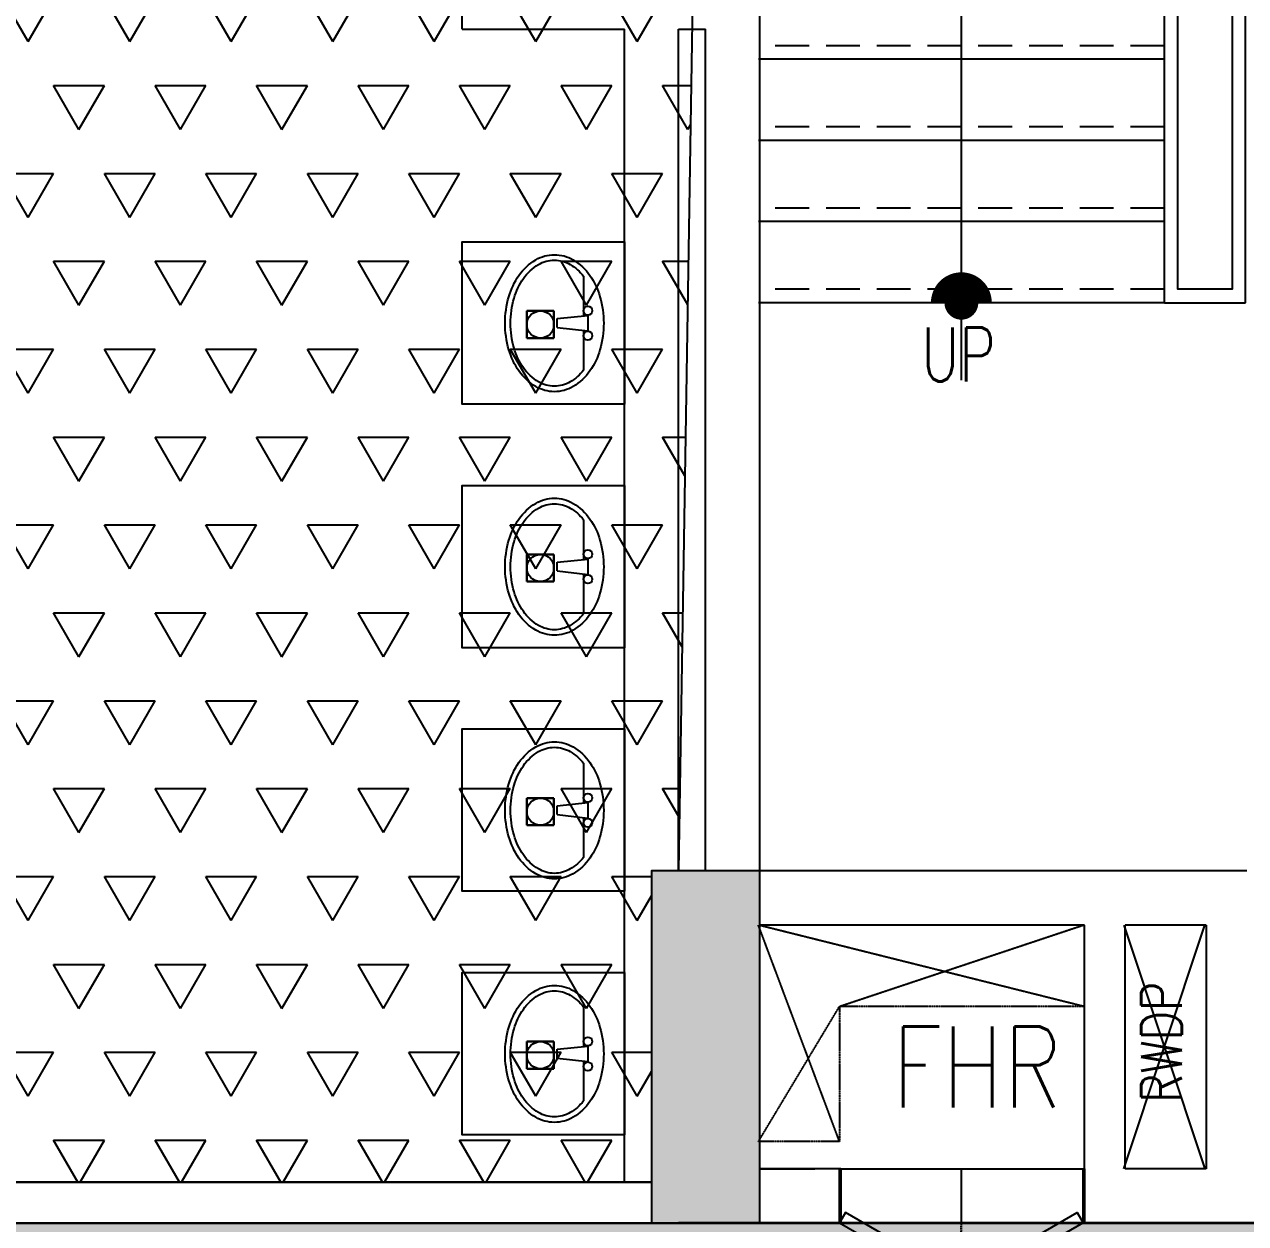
# Model space of a CAD drawing. Header units: millimetres. Extents: x 4688743 to 4806056, y -3017657 to -2960297.
# Drawn here: x 4745236 to 4749748, y -2975267 to -2970836 of the extents above; entities that cross this region are included whole.
import ezdxf

# ---------------------------------------------------------------- set-up
doc = ezdxf.new("R2010")
doc.units = ezdxf.units.MM
doc.header["$MEASUREMENT"] = 0
for name, pattern in [('ACAD_ISO03W100', [30, 12, -18]), ('CONTINU', [0]), ('HIDDEN', [0.375, 0.25, -0.125])]:
    doc.linetypes.add(name, pattern=pattern)
for name, color, linetype in [('a-col', 3, 'Continuous'), ('a-cutout', 229, 'HIDDEN'), ('A-CUTOUT FLOOR', 1, 'Continuous'), ('a-dim int b', 8, 'Continuous'), ('a-hat col', 254, 'Continuous'), ('a-railing', 58, 'Continuous'), ('a-stair', 1, 'Continuous'), ('a-stair cl', 162, 'Continuous'), ('a-stairwell', 4, 'Continuous'), ('a-strl line', 59, 'HIDDEN'), ('a-text s', 2, 'Continuous'), ('A_DOOR', 1, 'Continuous'), ('i floor', 252, 'Continuous'), ('I-CEIL', 11, 'CONTINU'), ('I-CLNG-GRID', 31, 'Continuous'), ('I-FLOOR', 8, 'Continuous'), ('TEXTS', 2, 'Continuous'), ('wall', 4, 'Continuous')]:
    doc.layers.add(name, color=color, linetype=linetype)
doc.styles.add('1-125 SCALE', font='romans.shx', dxfattribs={"width": 0.8, "height": 320})
doc.styles.add('a-texts', font='simplex.shx', dxfattribs={"width": 0.75})

# ---------------------------------------------------------------- blocks, each defined once
blk = doc.blocks.new('*U14')
for p, q in [((0, 0), (0, 200)), ((450, 0), (450, 200))]:
    blk.add_line(p, q)
blk.add_lwpolyline([(0, 0), (389.7, -225), (411.6, -187.1), (21.9, 37.9)], close=True)
at = {"color": 251, "linetype": 'ACAD_ISO03W100', "ltscale": 0.1}
blk.add_arc((0, 0), 450, 330, 0, dxfattribs=at)

msp = doc.modelspace()

# ---------------------------------------------------------------- hatches: boundary and pattern name
at = {"layer": 'a-hat col'}
h = msp.add_hatch(color=256, dxfattribs=at)
h.paths.add_polyline_path([(4752351.8, -2973566.3), (4752801.8, -2973566.3), (4752801.8, -2975266.8), (4751253.1, -2975266.8), (4751253.1, -2974666.8), (4752351.8, -2974666.8)])
h.paths.add_polyline_path([(4734146.9, -2973515.6), (4734148.5, -2973965.1), (4735551.8, -2973965.1), (4735550.2, -2973515.6)])
h.paths.add_polyline_path([(4734148.5, -2965764.9), (4734148.5, -2966214.9), (4735551.8, -2966214.9), (4735551.8, -2965764.9)])
h.paths.add_polyline_path([(4741354.2, -2968650.5), (4741054.2, -2968650.5), (4741054.2, -2970044.1), (4741354.2, -2970044.1)])
h.paths.add_polyline_path([(4742904.2, -2968650.5), (4742604.2, -2968650.5), (4742604.2, -2970044.1), (4742904.2, -2970044.1)])
h.paths.add_polyline_path([(4744104.3, -2965764.9), (4744104.3, -2966064.9), (4742604.2, -2966064.9), (4742604.2, -2965764.9)])
h.paths.add_polyline_path([(4743251.9, -2974464.6), (4744051.9, -2974464.6), (4744051.9, -2975264.6), (4743251.9, -2975264.6)])
h.paths.add_polyline_path([(4734751.8, -2974464.6), (4735551.8, -2974464.6), (4735551.8, -2975264.6), (4734751.8, -2975264.6)])
h.paths.add_polyline_path([(4752651.8, -2965764.6), (4751253.1, -2965764.6), (4751253.1, -2967764.6), (4751553.1, -2967764.6), (4751553.1, -2966064.6), (4752651.8, -2966064.6)])
h.paths.add_polyline_path([(4747653.1, -2967764.6), (4747953.1, -2967764.6), (4747953.1, -2965764.6), (4747653.1, -2965764.6)])
h.paths.add_polyline_path([(4723751.8, -2965765.3), (4724551.8, -2965765.3), (4724551.8, -2966565.3), (4723751.8, -2966565.3)])
h.paths.add_polyline_path([(4712751.8, -2965765.3), (4713551.8, -2965765.3), (4713551.8, -2966565.3), (4712751.8, -2966565.3)])
h.paths.add_polyline_path([(4751751.8, -2984664.6), (4752551.8, -2984664.6), (4752551.8, -2985464.6), (4751751.8, -2985464.6)])
h.paths.add_polyline_path([(4743251.9, -2984664.6), (4744051.9, -2984664.6), (4744051.9, -2985464.6), (4743251.9, -2985464.6)])
h.paths.add_polyline_path([(4723751.8, -2973664.6), (4724551.8, -2973664.6), (4724551.8, -2974464.6), (4723751.8, -2974464.6)])
h.paths.add_polyline_path([(4712751.8, -2984664.6), (4713551.8, -2984664.6), (4713551.8, -2985464.6), (4712751.8, -2985464.6)])
h.paths.add_polyline_path([(4712751.8, -2973664.6), (4713551.8, -2973664.6), (4713551.8, -2974464.6), (4712751.8, -2974464.6)])
h.paths.add_polyline_path([(4734751.8, -2984664.6), (4735551.8, -2984664.6), (4735551.8, -2985464.6), (4734751.8, -2985464.6)])
h.paths.add_polyline_path([(4747553.1, -2975264.1), (4747953.1, -2975264.1), (4747953.1, -2973964.1), (4747553.1, -2973964.1)])
h.paths.add_polyline_path([(4723751.8, -2984664.6), (4724551.8, -2984664.6), (4724551.8, -2985464.6), (4723751.8, -2985464.6)])
at = {"layer": 'I-CEIL'}
h = msp.add_hatch(dxfattribs=at)
h.set_pattern_fill('TRIANG', color=253, scale=1000, style=0, double=1)
edge = h.paths.add_edge_path()
edge.add_line((4745166.1, -2965984.9), (4744704.4, -2965984.9))
edge.add_line((4744704.4, -2965984.9), (4744704.4, -2966084.9))
edge.add_line((4744704.4, -2966084.9), (4743073.1, -2966085.1))
edge.add_line((4743073.1, -2966085.1), (4743073.4, -2971845))
edge.add_line((4743073.4, -2971845), (4744704.4, -2971844.9))
edge.add_line((4744704.4, -2971844.9), (4744704.4, -2971984.9))
edge.add_line((4742903.1, -2966064.9), (4744704.4, -2966064.9))
edge.add_line((4744704.4, -2966064.9), (4744684.4, -2965964.7))
edge.add_line((4744684.4, -2965964.7), (4747653.1, -2965964.9))
edge.add_line((4747653.1, -2965964.9), (4747653.1, -2967764.6))
edge.add_line((4747653.1, -2967764.6), (4747753.1, -2967764.6))
edge.add_line((4747753.1, -2967764.6), (4747653.1, -2973964.1))
edge.add_line((4747653.1, -2973964.1), (4747553.1, -2973964.1))
edge.add_line((4747553.1, -2973964.1), (4747553.1, -2975114.6))
edge.add_line((4747553.1, -2975114.6), (4744051.9, -2975114.6))
edge.add_line((4744051.9, -2975114.6), (4744051.9, -2974464.6))
edge.add_line((4744051.9, -2974464.6), (4743951.9, -2974464.6))
edge.add_line((4743951.9, -2974464.6), (4743951.9, -2973264.6))
edge.add_line((4743951.9, -2973264.6), (4743401.9, -2973264.6))
edge.add_line((4743401.9, -2973264.6), (4743251.9, -2973264.6))
edge.add_line((4743251.9, -2973264.6), (4743251.9, -2971965))
edge.add_line((4743251.9, -2971965), (4744704.4, -2971964.9))
at = {"layer": 'I-CEIL', "linetype": 'ByBlock'}
h = msp.add_hatch(dxfattribs=at)
h.set_pattern_fill('DASH', color=256, scale=999, angle=180)
edge = h.paths.add_edge_path()
edge.add_line((4694606.8, -2969440.8), (4694606.8, -2970692.9))
edge.add_line((4694606.8, -2970692.9), (4701099.5, -2970692.9))
edge.add_line((4701099.5, -2970692.9), (4701099.5, -2974264.6))
edge.add_line((4701099.5, -2974264.6), (4701746.8, -2974264.6))
edge.add_line((4701746.8, -2974264.6), (4701751.8, -2973664.6))
edge.add_line((4701751.8, -2973664.6), (4702551.8, -2973664.6))
edge.add_line((4702551.8, -2973664.6), (4702546.8, -2977114.6))
edge.add_line((4702546.8, -2977114.6), (4709126.7, -2977123))
edge.add_line((4709126.7, -2977123), (4709126.7, -2981131.3))
edge.add_line((4709126.7, -2981131.3), (4708946.7, -2981131.2))
edge.add_line((4708946.7, -2981131.2), (4708946.7, -2982652.9))
edge.add_line((4708946.7, -2982652.9), (4712081.9, -2982652.9))
edge.add_line((4712081.9, -2982652.9), (4712082, -2980387))
edge.add_line((4712082, -2980387), (4710846.7, -2980387))
edge.add_line((4710846.7, -2980387), (4710846.7, -2978839.6))
edge.add_arc((4712846.7, -2978839.6), 2000, 90, 180, ccw=False)
edge.add_line((4712846.7, -2976839.6), (4727819.3, -2976839.6))
edge.add_line((4727819.3, -2976839.6), (4727819.2, -2978874.6))
edge.add_line((4727819.2, -2978874.6), (4728743.5, -2978866))
edge.add_line((4728743.5, -2978866), (4728743.5, -2976839.6))
edge.add_line((4728743.5, -2976839.6), (4736929.5, -2976839.6))
edge.add_line((4736929.5, -2976839.6), (4736929.5, -2985266.2))
edge.add_line((4736929.5, -2985266.2), (4738429.5, -2985266.4))
edge.add_line((4738429.5, -2985266.4), (4738429.5, -2976841.3))
edge.add_line((4738429.5, -2976841.3), (4752446.8, -2976841.3))
edge.add_line((4752446.8, -2976841.3), (4752446.8, -2975266.8))
edge.add_line((4752446.8, -2975266.8), (4743251.9, -2975266.8))
edge.add_line((4743251.9, -2975266.8), (4743251.7, -2971965))
edge.add_line((4743251.7, -2971965), (4741354.2, -2971965))
edge.add_line((4741354.2, -2971965), (4741354.2, -2971965))
edge.add_line((4741354.2, -2971965), (4741204.2, -2971965))
edge.add_line((4741204.2, -2971965), (4741204.2, -2971965))
edge.add_line((4741204.2, -2971965), (4739604.2, -2971965))
edge.add_line((4739604.2, -2971965), (4739604.2, -2975264.6))
edge.add_line((4739604.2, -2975264.6), (4734746.8, -2975264.6))
edge.add_line((4734746.8, -2975264.6), (4734746.8, -2973965.1))
edge.add_line((4734746.8, -2973965.1), (4734148.6, -2973967.3))
edge.add_line((4734148.6, -2973967.3), (4734148.6, -2972141.5))
edge.add_line((4734148.6, -2972141.5), (4731396.1, -2972187.8))
edge.add_line((4731396.1, -2972187.8), (4731396.1, -2975164.6))
edge.add_line((4731396.1, -2975164.6), (4731996.1, -2975164.6))
edge.add_line((4731996.1, -2975164.6), (4731996.1, -2975264.6))
edge.add_line((4731996.1, -2975264.6), (4706051.8, -2975264.6))
edge.add_arc((4706051.8, -2973264.6), 2000, 180, 270, ccw=False)
edge.add_line((4704051.8, -2973264.6), (4704051.7, -2969440.8))
edge.add_line((4704051.7, -2969440.8), (4694606.8, -2969440.8))
at = {"layer": 'I-FLOOR'}
h = msp.add_hatch(dxfattribs=at)
h.set_pattern_fill('ANSI38', color=152, scale=1000)
h.paths.add_polyline_path([(4714305, -2975264.6), (4709511.7, -2975264.6), (4712444.5, -2973666.9), (4714305, -2973666.9)], flags=16)
h.paths.add_polyline_path([(4718581, -2973620.5), (4719355.5, -2973065.3), (4723436.5, -2975264.6), (4718581, -2975264.6)], flags=16)
h.paths.add_polyline_path([(4702401.8, -2965766.1), (4729076.1, -2965766.1), (4729096.1, -2972164.8), (4729096.1, -2972187.8), (4729096.1, -2975264.6), (4752652.4, -2975264.6), (4752649.5, -2976764.6), (4728720.1, -2976764.6), (4728720.1, -2978871), (4727819.3, -2978871), (4727819.3, -2976764.6), (4718351.5, -2976764.6), (4718351.6, -2980386.7), (4712082, -2980386.7), (4712082, -2982649), (4708946.6, -2982648.9), (4708946.9, -2977123), (4702551.8, -2977114.6), (4702551.8, -2970692.9), (4702401.8, -2970692.9)])
h.paths.add_polyline_path([(4736929.5, -2985266.2), (4738429.5, -2985266.2), (4738422.5, -2976767.3), (4736922.5, -2976767.3)])
h.paths.add_polyline_path([(4694606.8, -2970692.9), (4702401.8, -2970692.9), (4702401.8, -2969440.8), (4694606.8, -2969440.8)])
at = {"layer": 'I-FLOOR', "linetype": 'Continuous', "ltscale": 0.25}
h = msp.add_hatch(dxfattribs=at)
h.set_pattern_fill('ANSI33', color=224, scale=3000, angle=45, double=1)
h.paths.add_polyline_path([(4743966.1, -2982684.6), (4747245.5, -2982684.6), (4747245.5, -2976839.6), (4743953.9, -2976839.6)])
edge = h.paths.add_edge_path()
edge.add_line((4736955.1, -2973565), (4736955.1, -2975264.6))
edge.add_line((4736955.1, -2975264.6), (4743251.9, -2975264.6))
edge.add_line((4743251.9, -2975264.6), (4743251.9, -2971965))
edge.add_line((4743251.9, -2971965), (4739604.2, -2971965))
edge.add_line((4739604.2, -2971965), (4739599.2, -2973575.1))
edge.add_line((4739599.2, -2973575.1), (4736950.1, -2973565))

# ---------------------------------------------------------------- linework, layer by layer
at = {"layer": 'a-col', "elevation": 0}
msp.add_lwpolyline([(4747553.1, -2975264.1), (4747953.1, -2975264.1), (4747953.1, -2973964.1), (4747553.1, -2973964.1)], close=True, dxfattribs=at)
at = {"layer": 'a-cutout'}
for p, q in [((4749148.1, -2974464.6), (4747948.1, -2974164.6)), ((4748248.1, -2974964.6), (4747948.1, -2974164.6)), ((4748248.1, -2974464.6), (4749148.1, -2974164.6)), ((4747948.1, -2974964.6), (4748248.1, -2974464.6)), ((4748248.1, -2974464.6), (4749148.1, -2974464.6)), ((4748248.1, -2974464.6), (4748248.1, -2974964.6)), ((4748248.1, -2974964.6), (4747948.1, -2974964.6))]:
    msp.add_line(p, q, dxfattribs=at)
at = {"layer": 'A-CUTOUT FLOOR'}
for p, q in [((4749298.1, -2974164.6), (4749598.1, -2975064.6)), ((4749298.1, -2975064.6), (4749598.1, -2974164.6))]:
    msp.add_line(p, q, dxfattribs=at)
at = {"layer": 'a-dim int b'}
for p, q in [((4747302, -2971766.5, 0), (4747302, -2971913.7, 0)), ((4747192.8, -2971895.2, 0), (4747092.8, -2971895.2, 0)), ((4747092.8, -2971895.2, 0), (4747192.8, -2971895.2, 0)), ((4747092.8, -2971895.2, 0), (4747092.8, -2971995.2, 0)), ((4747092.8, -2971995.2, 0), (4747092.8, -2971895.2, 0)), ((4747192.8, -2971995.2, 0), (4747192.8, -2971895.2, 0)), ((4747192.8, -2971895.2, 0), (4747192.8, -2971995.2, 0)), ((4747204.8, -2971923.4, 0), (4747318.2, -2971912, 0)), ((4747204.8, -2971955.8, 0), (4747204.8, -2971923.4, 0)), ((4747318.2, -2971910.5, 0), (4747318.2, -2971970.4, 0)), ((4747204.8, -2971955.8, 0), (4747318.2, -2971968.9, 0)), ((4747302, -2971967, 0), (4747302, -2972114.4, 0)), ((4747092.8, -2971995.2, 0), (4747192.8, -2971995.2, 0)), ((4747192.8, -2971995.2, 0), (4747092.8, -2971995.2, 0)), ((4747302, -2972666.5, 0), (4747302, -2972813.7, 0)), ((4747192.8, -2972795.2, 0), (4747092.8, -2972795.2, 0)), ((4747092.8, -2972795.2, 0), (4747192.8, -2972795.2, 0)), ((4747092.8, -2972795.2, 0), (4747092.8, -2972895.2, 0)), ((4747092.8, -2972895.2, 0), (4747092.8, -2972795.2, 0)), ((4747192.8, -2972895.2, 0), (4747192.8, -2972795.2, 0)), ((4747192.8, -2972795.2, 0), (4747192.8, -2972895.2, 0)), ((4747204.8, -2972823.4, 0), (4747318.2, -2972812, 0)), ((4747204.8, -2972855.8, 0), (4747204.8, -2972823.4, 0)), ((4747318.2, -2972810.5, 0), (4747318.2, -2972870.4, 0)), ((4747204.8, -2972855.8, 0), (4747318.2, -2972868.9, 0)), ((4747302, -2972867, 0), (4747302, -2973014.4, 0)), ((4747092.8, -2972895.2, 0), (4747192.8, -2972895.2, 0)), ((4747192.8, -2972895.2, 0), (4747092.8, -2972895.2, 0)), ((4747302, -2973566.5, 0), (4747302, -2973713.7, 0)), ((4747192.8, -2973695.2, 0), (4747092.8, -2973695.2, 0)), ((4747092.8, -2973695.2, 0), (4747192.8, -2973695.2, 0)), ((4747092.8, -2973695.2, 0), (4747092.8, -2973795.2, 0)), ((4747092.8, -2973795.2, 0), (4747092.8, -2973695.2, 0)), ((4747192.8, -2973795.2, 0), (4747192.8, -2973695.2, 0)), ((4747192.8, -2973695.2, 0), (4747192.8, -2973795.2, 0)), ((4747204.8, -2973723.4, 0), (4747318.2, -2973712, 0)), ((4747204.8, -2973755.8, 0), (4747204.8, -2973723.4, 0)), ((4747318.2, -2973710.5, 0), (4747318.2, -2973770.4, 0)), ((4747204.8, -2973755.8, 0), (4747318.2, -2973768.9, 0)), ((4747302, -2973767, 0), (4747302, -2973914.4, 0)), ((4747092.8, -2973795.2, 0), (4747192.8, -2973795.2, 0)), ((4747192.8, -2973795.2, 0), (4747092.8, -2973795.2, 0)), ((4747302, -2974466.5, 0), (4747302, -2974613.7, 0)), ((4747192.8, -2974595.2, 0), (4747092.8, -2974595.2, 0)), ((4747092.8, -2974595.2, 0), (4747192.8, -2974595.2, 0)), ((4747092.8, -2974595.2, 0), (4747092.8, -2974695.2, 0)), ((4747092.8, -2974695.2, 0), (4747092.8, -2974595.2, 0)), ((4747192.8, -2974695.2, 0), (4747192.8, -2974595.2, 0)), ((4747192.8, -2974595.2, 0), (4747192.8, -2974695.2, 0)), ((4747204.8, -2974623.4, 0), (4747318.2, -2974612, 0)), ((4747204.8, -2974655.8, 0), (4747204.8, -2974623.4, 0)), ((4747318.2, -2974610.5, 0), (4747318.2, -2974670.4, 0)), ((4747204.8, -2974655.8, 0), (4747318.2, -2974668.9, 0)), ((4747302, -2974667, 0), (4747302, -2974814.4, 0)), ((4747092.8, -2974695.2, 0), (4747192.8, -2974695.2, 0)), ((4747192.8, -2974695.2, 0), (4747092.8, -2974695.2, 0))]:
    msp.add_line(p, q, dxfattribs=at)
at = {"layer": 'a-dim int b', "elevation": 0}
for points in [[(4747453.1, -2972239.6), (4746853.1, -2972239.6), (4746853.1, -2971639.6), (4747453.1, -2971639.6)], [(4747453.1, -2973139.6), (4746853.1, -2973139.6), (4746853.1, -2972539.6), (4747453.1, -2972539.6)], [(4747453.1, -2974039.6), (4746853.1, -2974039.6), (4746853.1, -2973439.6), (4747453.1, -2973439.6)], [(4747453.1, -2974939.6), (4746853.1, -2974939.6), (4746853.1, -2974339.6), (4747453.1, -2974339.6)]]:
    msp.add_lwpolyline(points, close=True, dxfattribs=at)
for points in [[(4747194.4, -2971687.3, -0.135076), (4747263.4, -2971706.3, -0.106889), (4747325.6, -2971764.2, -0.081996), (4747362.8, -2971842.5, -0.070252), (4747376.6, -2971940.5, -0.070252), (4747362.8, -2972038.4, -0.081996), (4747325.6, -2972116.7, -0.106889), (4747263.4, -2972174.6, -0.135076), (4747194.4, -2972193.6, -0.135076), (4747125.4, -2972174.6, -0.106889), (4747063.2, -2972116.7, -0.081996), (4747026, -2972038.4, -0.070252), (4747012.1, -2971940.5, -0.070252), (4747026, -2971842.5, -0.081996), (4747063.2, -2971764.2, -0.106889), (4747125.4, -2971706.3, -0.135076)], [(4747194.4, -2972587.3, -0.135076), (4747263.4, -2972606.3, -0.106889), (4747325.6, -2972664.2, -0.081996), (4747362.8, -2972742.5, -0.070252), (4747376.6, -2972840.5, -0.070252), (4747362.8, -2972938.4, -0.081996), (4747325.6, -2973016.7, -0.106889), (4747263.4, -2973074.6, -0.135076), (4747194.4, -2973093.6, -0.135076), (4747125.4, -2973074.6, -0.106889), (4747063.2, -2973016.7, -0.081996), (4747026, -2972938.4, -0.070252), (4747012.1, -2972840.5, -0.070252), (4747026, -2972742.5, -0.081996), (4747063.2, -2972664.2, -0.106889), (4747125.4, -2972606.3, -0.135076)], [(4747194.4, -2973487.3, -0.135076), (4747263.4, -2973506.3, -0.106889), (4747325.6, -2973564.2, -0.081996), (4747362.8, -2973642.5, -0.070252), (4747376.6, -2973740.5, -0.070252), (4747362.8, -2973838.4, -0.081996), (4747325.6, -2973916.7, -0.106889), (4747263.4, -2973974.6, -0.135076), (4747194.4, -2973993.6, -0.135076), (4747125.4, -2973974.6, -0.106889), (4747063.2, -2973916.7, -0.081996), (4747026, -2973838.4, -0.070252), (4747012.1, -2973740.5, -0.070252), (4747026, -2973642.5, -0.081996), (4747063.2, -2973564.2, -0.106889), (4747125.4, -2973506.3, -0.135076)], [(4747194.4, -2974387.3, -0.135076), (4747263.4, -2974406.3, -0.106889), (4747325.6, -2974464.2, -0.081996), (4747362.8, -2974542.5, -0.070252), (4747376.6, -2974640.5, -0.070252), (4747362.8, -2974738.4, -0.081996), (4747325.6, -2974816.7, -0.106889), (4747263.4, -2974874.6, -0.135076), (4747194.4, -2974893.6, -0.135076), (4747125.4, -2974874.6, -0.106889), (4747063.2, -2974816.7, -0.081996), (4747026, -2974738.4, -0.070252), (4747012.1, -2974640.5, -0.070252), (4747026, -2974542.5, -0.081996), (4747063.2, -2974464.2, -0.106889), (4747125.4, -2974406.3, -0.135076)]]:
    msp.add_lwpolyline(points, format="xyb", close=True, dxfattribs=at)
for points in [[(4747302, -2972114.4, -0.090723), (4747253, -2972157.2, -0.135076), (4747194.4, -2972173.3, -0.135076), (4747135.7, -2972157.2, -0.106889), (4747079.8, -2972105.1, -0.081996), (4747045.4, -2972032.8, -0.070252), (4747032.4, -2971940.5, -0.070252), (4747045.4, -2971848.1, -0.081996), (4747079.8, -2971775.8, -0.106889), (4747135.7, -2971723.7, -0.135076), (4747194.4, -2971707.6, -0.135076)], [(4747194.4, -2971707.6, -0.135076), (4747253, -2971723.7, -0.090723), (4747302, -2971766.5, -0.081996)], [(4747302, -2973014.4, -0.090723), (4747253, -2973057.2, -0.135076), (4747194.4, -2973073.3, -0.135076), (4747135.7, -2973057.2, -0.106889), (4747079.8, -2973005.1, -0.081996), (4747045.4, -2972932.8, -0.070252), (4747032.4, -2972840.5, -0.070252), (4747045.4, -2972748.1, -0.081996), (4747079.8, -2972675.8, -0.106889), (4747135.7, -2972623.7, -0.135076), (4747194.4, -2972607.6, -0.135076)], [(4747194.4, -2972607.6, -0.135076), (4747253, -2972623.7, -0.090723), (4747302, -2972666.5, -0.081996)], [(4747302, -2973914.4, -0.090723), (4747253, -2973957.2, -0.135076), (4747194.4, -2973973.3, -0.135076), (4747135.7, -2973957.2, -0.106889), (4747079.8, -2973905.1, -0.081996), (4747045.4, -2973832.8, -0.070252), (4747032.4, -2973740.5, -0.070252), (4747045.4, -2973648.1, -0.081996), (4747079.8, -2973575.8, -0.106889), (4747135.7, -2973523.7, -0.135076), (4747194.4, -2973507.6, -0.135076)], [(4747194.4, -2973507.6, -0.135076), (4747253, -2973523.7, -0.090723), (4747302, -2973566.5, -0.081996)], [(4747302, -2974814.4, -0.090723), (4747253, -2974857.2, -0.135076), (4747194.4, -2974873.3, -0.135076), (4747135.7, -2974857.2, -0.106889), (4747079.8, -2974805.1, -0.081996), (4747045.4, -2974732.8, -0.070252), (4747032.4, -2974640.5, -0.070252), (4747045.4, -2974548.1, -0.081996), (4747079.8, -2974475.8, -0.106889), (4747135.7, -2974423.7, -0.135076), (4747194.4, -2974407.6, -0.135076)], [(4747194.4, -2974407.6, -0.135076), (4747253, -2974423.7, -0.090723), (4747302, -2974466.5, -0.081996)]]:
    msp.add_lwpolyline(points, format="xyb", dxfattribs=at)
at = {"layer": 'a-dim int b'}
for centre, radius in [((4747318.2, -2971894.3, 0), 16.2), ((4747142.8, -2971945.2, 0), 50), ((4747142.8, -2971945.2, 0), 50), ((4747318.2, -2971986.6, 0), 16.2), ((4747318.2, -2972794.3, 0), 16.2), ((4747142.8, -2972845.2, 0), 50), ((4747142.8, -2972845.2, 0), 50), ((4747318.2, -2972886.6, 0), 16.2), ((4747318.2, -2973694.3, 0), 16.2), ((4747142.8, -2973745.2, 0), 50), ((4747142.8, -2973745.2, 0), 50), ((4747318.2, -2973786.6, 0), 16.2), ((4747318.2, -2974594.3, 0), 16.2), ((4747142.8, -2974645.2, 0), 50), ((4747142.8, -2974645.2, 0), 50), ((4747318.2, -2974686.6, 0), 16.2)]:
    msp.add_circle(centre, radius, dxfattribs=at)
at = {"layer": 'a-railing'}
msp.add_lwpolyline([(4749498.1, -2968015), (4749698.2, -2968015), (4749698.2, -2971815), (4749498.1, -2971815)], close=True, dxfattribs=at)
at = {"layer": 'a-stair'}
for p, q in [((4749448.1, -2970965), (4747948.1, -2970965)), ((4749448.1, -2971265), (4747948.1, -2971265)), ((4749448.1, -2971565), (4747948.1, -2971565)), ((4749448.1, -2971865), (4747948.1, -2971865))]:
    msp.add_line(p, q, dxfattribs=at)
at = {"layer": 'a-stair cl'}
msp.add_lwpolyline([(4748698.1, -2972150.8), (4748698.1, -2967026.4), (4750498.2, -2967026.4), (4750498.2, -2971827.8)], dxfattribs=at)
at = {"layer": 'a-stair cl', "const_width": 175}
msp.add_lwpolyline([(4748673.1, -2971865, -1), (4748723.1, -2971865)], format="xyb", dxfattribs=at)
at = {"layer": 'a-stairwell'}
for p, q in [((4749448.1, -2971865), (4749448.1, -2967965, 0)), ((4749748.2, -2971865, 0), (4749748.1, -2967965, 0)), ((4749448.1, -2971865), (4749748.2, -2971865, 0))]:
    msp.add_line(p, q, dxfattribs=at)
at = {"layer": 'a-strl line', "ltscale": 500}
for p, q in [((4749448.1, -2970915), (4747948.1, -2970915)), ((4749448.1, -2971215), (4747948.1, -2971215)), ((4749448.1, -2971515), (4747948.1, -2971515)), ((4749448.1, -2971815), (4747948.1, -2971815))]:
    msp.add_line(p, q, dxfattribs=at)
at = {"layer": 'A_DOOR'}
for p, q in [((4748248.1, -2975064.6, 0), (4749148.1, -2975064.6, 0)), ((4749148.1, -2975264.6, 0), (4748248.1, -2975264.6, 0))]:
    msp.add_line(p, q, dxfattribs=at)
at = {"layer": 'i floor'}
msp.add_lwpolyline([(4694606.8, -2970692.9), (4694606.8, -2965766.1), (4729076.1, -2965766.1), (4729096.1, -2972164.8), (4729096.1, -2972187.8), (4729096.1, -2975264.6), (4752652.4, -2975264.6), (4752649.5, -2976839.6), (4718351.5, -2976839.6), (4718351.6, -2980386.7), (4712082, -2980386.7), (4712082, -2982649), (4708946.6, -2982648.9), (4708946.9, -2977123), (4702551.8, -2977114.6), (4702551.8, -2970692.9), (4694606.8, -2970692.9), (4694606.8, -2965766.1)], dxfattribs=at)
at = {"layer": 'I-CLNG-GRID', "elevation": 0}
msp.add_lwpolyline([(4742903.1, -2966064.9), (4744704.4, -2966064.9), (4744684.4, -2965964.7), (4747653.1, -2965964.9), (4747653.1, -2967764.6), (4747753.1, -2967764.6), (4747653.1, -2973964.1), (4747553.1, -2973964.1), (4747553.1, -2975114.6), (4744051.9, -2975114.6), (4744051.9, -2974464.6), (4743951.9, -2974464.6), (4743951.9, -2973264.6), (4743401.9, -2973264.6), (4743251.9, -2973264.6), (4743251.9, -2971965), (4744704.4, -2971964.9)], dxfattribs=at)
at = {"layer": 'I-CLNG-GRID'}
msp.add_lwpolyline([(4728743.5, -2976839.6), (4736929.5, -2976839.6), (4736929.5, -2985266.2), (4738429.5, -2985266.4), (4738429.5, -2976841.3), (4752446.8, -2976841.3), (4752446.8, -2975266.8), (4743251.9, -2975266.8), (4743251.7, -2971965), (4741354.2, -2971965), (4741354.2, -2971965), (4741204.2, -2971965), (4741204.2, -2971965), (4739604.2, -2971965), (4739604.2, -2975264.6), (4734746.8, -2975264.6), (4734746.8, -2973965.1), (4734148.6, -2973967.3), (4734148.6, -2972141.5), (4731396.1, -2972187.8)], dxfattribs=at)
at = {"layer": 'wall'}
for p, q in [((4747953.1, -2973964.1, 0), (4747953.1, -2965964, 0)), ((4746853.1, -2970854, 0), (4746853.1, -2970754, 0)), ((4746853.1, -2970854, 0), (4747453.1, -2970854, 0)), ((4747453.1, -2975114.6, 0), (4747453.1, -2970854, 0)), ((4747653.1, -2970854, 0), (4747753.1, -2970854, 0)), ((4747653.1, -2973964.1, 0), (4747653.1, -2970854, 0)), ((4747753.1, -2973964.1, 0), (4747753.1, -2970854, 0)), ((4749753.1, -2973964.6), (4747953.1, -2973964.6)), ((4749153.1, -2974164.6), (4747953.1, -2974164.6)), ((4749153.1, -2975064.6, 0), (4749153.1, -2974164.6)), ((4749603.1, -2974164.6), (4749303.1, -2974164.6)), ((4749303.1, -2975064.6, 0), (4749303.1, -2974164.6)), ((4749603.1, -2974164.6), (4749603.1, -2975064.6, 0)), ((4748253.1, -2975064.6, 0), (4747953.1, -2975064.6)), ((4747953.1, -2975064.6, 0), (4748156.4, -2975064.6, 0)), ((4748253.1, -2975064.6, 0), (4748253.1, -2975264.6, 0)), ((4749153.1, -2975064.6), (4749153.1, -2975064.6)), ((4749153.1, -2975064.6, 0), (4749153.1, -2975264.6, 0)), ((4749603.1, -2975064.6), (4749303.1, -2975064.6)), ((4744051.9, -2975114.6, 0), (4747553.1, -2975114.6, 0)), ((4744051.9, -2975264.6, 0), (4748171, -2975264.6, 0)), ((4748403.1, -2975264.6), (4747653.1, -2975264.6)), ((4749853.3, -2975264.6), (4749153.1, -2975264.6))]:
    msp.add_line(p, q, dxfattribs=at)

# ---------------------------------------------------------------- block references
at = {"layer": 'A_DOOR'}
msp.add_blockref('*U14', (4748248.1, -2975264.6, 0), dxfattribs=at)
at = {"layer": 'A_DOOR', "xscale": -1}
msp.add_blockref('*U14', (4749148.1, -2975264.6, 0), dxfattribs=at)

# ---------------------------------------------------------------- texts
at = {"layer": 'a-text s', "insert": (4748825.6, -2972156.2, 0), "char_height": 200, "width": 1360, "attachment_point": 9, "style": 'a-texts'}
msp.add_mtext('UP', dxfattribs=at)
at = {"layer": 'TEXTS', "insert": (4749437.2, -2974597.8, 0), "char_height": 150, "attachment_point": 5, "rotation": 90, "style": '1-125 SCALE'}
msp.add_mtext('RWDP', dxfattribs=at)
at = {"layer": 'TEXTS', "insert": (4748755.3, -2974689, 0), "char_height": 300, "attachment_point": 5, "style": '1-125 SCALE'}
msp.add_mtext('FHR', dxfattribs=at)

doc.saveas('drawing.dxf')
